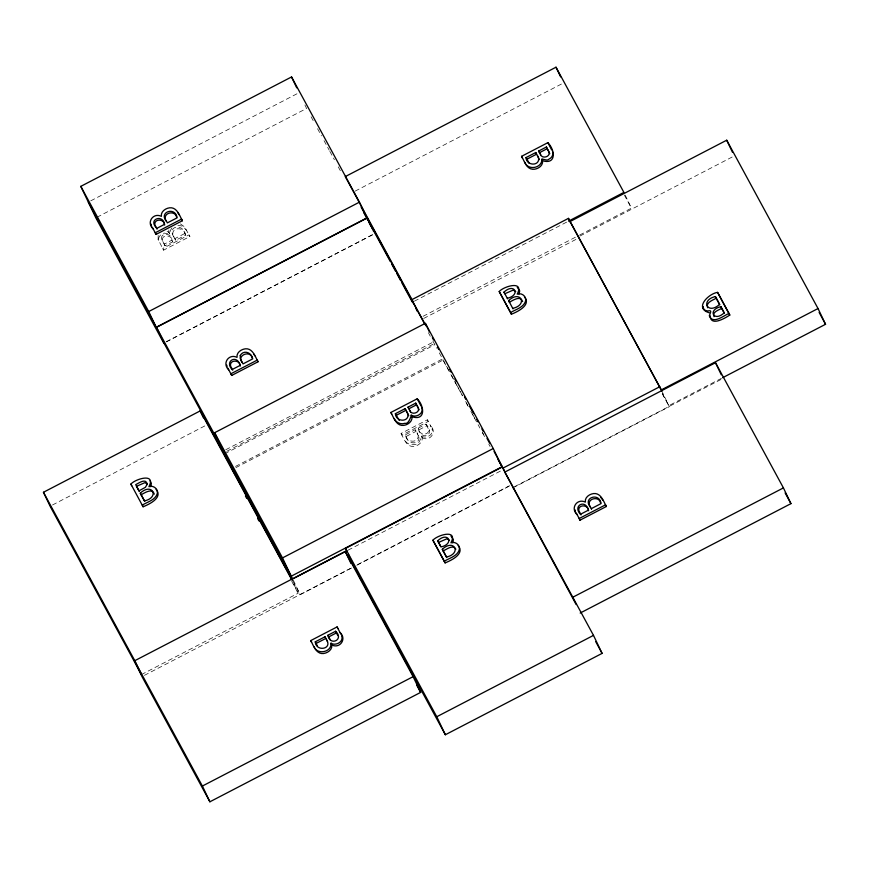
<?xml version="1.0" encoding="UTF-8"?>
<svg xmlns="http://www.w3.org/2000/svg" width="869" height="869" viewBox="0 0 869 869"><rect width="100%" height="100%" fill="white"/><g stroke="black" fill="none" stroke-linecap="round" stroke-linejoin="round"><path stroke-width="0.65" stroke-dasharray="4.34 3.26" d="M158.169 235.412L158.115 239.453L163.568 250.163L189.887 236.498L189.094 234.836L162.775 248.491L163.568 250.163M171.899 227.895C168.401 233.001 171.367 234.532 164.176 233.088C160.635 233.848 157.474 237.411 158.908 241.126L158.115 239.453M90.724 200.848L297.85 93.331M97.035 217.228L306.572 108.451L304.834 104.812M167.076 231.458L168.879 232.099L168.868 229.97M165.045 245.818L164.241 244.146L171.953 240.148C171.845 231.73 157.865 232.696 162.449 240.778C161.265 233.533 172.964 234.826 172.746 241.821L165.045 245.818L161.645 239.105M184.586 233.587L174.865 238.638L175.657 240.3L185.379 235.26C184.293 222.92 166.175 225.397 173.941 237.128L173.148 235.456L175.657 240.3M355.182 191.104L562.308 83.587M166.142 341.789L373.268 234.261M166.392 341.865L373.518 234.337M414.372 301.174L567.316 221.78M52.498 504.987L206.833 424.876M423.094 316.294L578.439 235.651M579.645 235.032L631.426 208.147L625.072 194.819M579.905 236.064L733.045 156.572M423.681 318.456L576.81 238.964M225.734 449.751L432.86 342.234M226.787 451.304L433.913 343.776M224.81 453.727L434.337 344.95M235.499 466.425L442.625 358.908M235.933 467.598L443.06 360.07M427.407 419.792L428.2 421.454L401.88 435.119L401.087 433.446L427.407 419.792L431.22 427.027L430.427 425.365C437.303 431.719 430.274 442.017 422.236 437.77C421.465 432.762 420.009 446.003 414.969 444.32C410.798 445.808 406.084 443.472 404.357 439.475M405.595 434.696L415.317 429.644L417.826 434.489L417.033 432.827C424.8 444.548 406.681 447.035 405.595 434.696C405.812 443.016 419.369 443.538 418.119 435.108L418.912 436.781M418.228 428.135L425.929 424.137C436.401 435.032 420.933 441.756 418.228 428.135C418.011 435.119 429.71 436.412 428.526 429.167L429.329 430.839M406.388 436.357L416.11 431.317L415.317 429.644M419.021 429.797L426.733 425.799L425.929 424.137M401.087 433.446C403.846 438.497 406.475 447.274 413.905 446.384C418.25 445.906 422.703 442.332 422.236 437.77M348.111 550.153L502.249 470.14M141.419 674.572L298.143 593.223L291.484 579.254M357.637 564.546L509.571 485.673M144.406 675.354L351.532 567.826M293.114 581.546L300.229 594.657L352.01 567.783M356.822 565.284L510.961 485.26M721.466 378.319L668.826 405.649L662.395 393.787M514.698 486.607L721.824 379.08M512.601 488.041L669.326 406.681L662.471 392.321M177.863 225.234L182.859 226.255L186.618 230.47M180.404 223.876L184.641 226.918L189.887 236.498M421.443 436.108C426.103 439.117 434.152 434.652 432.067 428.83L432.86 430.492M624.311 195.036L631.426 208.147M662.254 393.646L669.326 406.681M428.395 332.675L430.296 336.292M432.871 341.039L436.727 348.154M439.301 352.89L448.947 370.672M451.511 375.419L456.019 383.718M456.659 384.902L462.449 395.569M465.665 401.5L468.228 406.236M472.736 414.535L475.951 420.466M482.382 432.317L483.664 434.696M488.812 444.178L490.094 446.547M311.102 116.794L313.687 121.562M317.565 128.721L321.443 135.868M324.028 140.648L329.21 150.185M329.851 151.369L334.38 159.722M338.258 166.87L340.844 171.638M443.701 361.265L462.46 395.84M466.338 402.999L468.282 406.573M470.868 411.341L479.916 428.037M482.501 432.805L485.738 438.769M426.733 425.799L428.189 428.482M185.379 235.26C185.162 226.928 171.606 226.407 172.855 234.836L172.062 233.174M162.796 241.463L164.241 244.146M291.712 581.361L298.143 593.223M421.302 436.184L422.095 437.846M168.879 232.099L169.672 233.772M168.738 232.175L169.531 233.837M171.953 240.148L172.746 241.821M293.287 580.123L300.229 594.657"/><path stroke-width="1.3" d="M710.147 315.784C710.646 327.016 725.289 317.967 729.797 315.067L717.598 292.375C708.583 293.592 693.636 308.343 709.332 312.786M150.739 486.683L151.391 483.403L150.044 480.709M519.043 294.135L519.705 290.843L517.283 287.346M452.749 542.81L453.412 539.53L450.989 536.032M80.806 186.357L148.718 311.536L163.741 343.038L95.829 217.847L80.806 186.357L291.549 76.95L359.451 202.14L371.009 226.374M156.735 228.406L164.437 224.398C163.318 213.991 148.186 218.901 156.072 227.385M156.062 234.413L182.371 220.748L181.578 219.086L155.269 232.751L156.062 234.413L152.238 227.167M568.522 221.15L623.909 192.397L556.008 67.206L345.265 176.603L413.177 301.793M148.718 311.536L359.451 202.14M231.882 468.304L163.98 343.114L156.463 327.363L367.207 217.967L424.767 324.083M521.552 156.333L547.861 142.668C555.193 150.044 556.54 164.947 542.56 160.732C543.288 166.044 537.368 169.618 532.621 169.281C526.071 168.629 524.442 160.928 521.552 156.333L522.345 157.995M529.264 163.372L526.049 157.571L535.771 152.531L538.291 157.376M546.395 147.013L547.188 148.686L539.486 152.683L538.693 151.021L546.395 147.013L548.643 151.369M526.842 159.244L536.564 154.193L535.771 152.531M552.532 151.706C553.629 154.628 551.902 157.832 549.121 159.027C546.959 162.188 540.616 156.398 541.767 161.2C539.79 168.76 527.679 170.02 524.822 162.362M231.719 375.43L258.028 361.765L257.235 360.103L230.926 373.757L231.719 375.43L227.895 368.184M413.438 303.248L411.765 299.718L568.478 218.358L662.037 391.408M43.45 492.267L134.76 660.614L141.419 674.572L50.109 506.236L43.45 492.267L200.174 410.918L291.484 579.254M726.723 140.202L570.01 221.562L661.32 389.899L818.033 308.538L726.723 140.202L732.502 152.314M214.61 432.719L425.354 323.322L493.255 448.513L501.978 466.794L291.234 576.19L282.512 557.909L214.61 432.719L223.333 451L292.712 578.917L346.905 550.783M511.406 314.22L499.208 291.528C503.705 286.303 524.659 280.046 517.196 294.167C521.758 292.277 527.07 296.753 525.441 301.532C523.095 307.756 515.675 309.375 510.614 312.547L511.406 314.22C517.37 311.819 531.567 305.182 524.431 296.818M131.697 485.749L130.904 484.076C135.401 478.852 156.355 472.595 148.892 486.716C153.455 484.837 158.766 489.312 157.137 494.081C154.78 500.305 147.372 501.924 142.299 505.106L143.092 506.768C149.066 504.368 163.253 497.731 156.116 489.366M515.762 291.604L513.221 290.094L504.802 293.765L503.998 292.103C514.415 282.306 521.031 295.178 507.344 298.252M522.606 301.576C520.607 295.112 512.96 300.316 509.397 302.249L508.604 300.587C520.574 289.507 528.254 304.9 512.819 308.343M140.289 493.136C152.26 482.067 159.95 497.448 144.504 500.902L140.289 493.136L144.699 501.456M141.093 494.798C144.656 492.864 152.303 487.661 154.302 494.124M391.691 414.111L390.898 412.449L417.207 398.784C424.398 405.877 425.995 421.183 412.047 416.772C411.265 411.754 409.81 425.006 404.78 423.322C400.598 424.811 395.895 422.475 394.168 418.478M399.208 420.411L395.395 413.687L405.117 408.647L407.637 413.492M415.74 403.129L416.533 404.802L408.832 408.799L408.028 407.126L415.74 403.129L417.989 407.485M396.188 415.36L405.91 410.309L405.117 408.647M390.898 412.449C393.657 417.5 396.275 426.266 403.716 425.386C408.05 424.898 412.514 421.335 412.047 416.772M715.393 296.579C699.947 300.022 707.638 315.414 719.608 304.346L715.393 296.579L719.793 304.9M716.186 298.241C712.83 300.185 705.4 302.542 707.627 307.756M720.868 306.67C707.181 309.744 713.786 322.616 724.203 312.829L720.868 306.67L724.442 313.47M721.661 308.343C718.837 310.146 711.722 311.928 714.036 316.664M729.004 313.394C723.986 315.458 712.623 324.941 709.3 315.74C713.623 305.942 706.899 314.86 703.249 308.093M282.512 557.909L493.255 448.513M346.612 550.805L345.46 548.404L502.184 467.044L593.494 635.38L602.087 653.39L445.362 734.75L354.052 566.403L348.328 554.4M505.313 472.758L503.075 468.054L659.799 386.705M134.478 660.853L345.221 551.457L413.123 676.647L420.639 692.397L209.896 801.794L141.995 676.603L134.478 660.853L202.39 786.043L209.896 801.794M580.199 613.047L790.942 503.64L783.425 487.9L715.513 362.71L504.78 472.106L576.158 604.563M722.66 377.7L825.55 324.289L818.033 308.538M445.113 562.895L432.914 540.214C437.411 534.989 458.365 528.732 450.902 542.853C455.465 540.963 460.776 545.439 459.147 550.218C456.801 556.442 449.382 558.061 444.309 561.233L445.113 562.895C451.076 560.505 465.273 553.868 458.137 545.504M437.704 540.779C448.122 530.992 454.726 543.864 441.039 546.938L437.704 540.779L440.724 546.558M438.497 542.452L446.927 538.78L449.469 540.29M442.31 549.262C454.281 538.193 461.96 553.586 446.514 557.029L442.31 549.262L446.709 557.594M443.103 550.935C446.633 549.447 452.923 544.135 455.877 549.186M311.558 642.245L310.765 640.572L337.085 626.918L340.898 634.164M317.294 645.765L315.273 641.822L324.984 636.781L327.504 641.615M327.906 635.261L335.608 631.263C344.548 639.627 329.938 646.634 327.906 635.261L330.426 640.105M316.066 643.484L325.788 638.443L324.984 636.781M328.699 636.934L336.401 632.925L335.608 631.263M314.035 646.601C317.011 655.183 331.795 652.315 330.98 643.31C335.64 646.112 343.842 641.941 341.745 635.956M591.333 508.637L601.044 503.596C599.697 492.082 582.273 497.448 590.399 507.127M310.765 640.572C313.524 645.624 316.153 654.4 323.583 653.51C327.754 652.967 332.501 649.675 331.773 644.972C339.812 649.024 347.046 639.073 340.105 632.491M580.036 520.162L606.345 506.508L605.552 504.835L579.232 518.5L580.036 520.162L576.212 512.927M202.39 786.043L413.123 676.647M572.682 597.296L783.425 487.9M445.362 734.75L436.77 716.74L593.494 635.38M411.243 415.11C415.914 418.108 423.963 413.644 421.878 407.822M147.458 484.152L144.917 482.643L136.487 486.314L139.268 491.452M600.685 497.231L603.075 500.479M540.409 154.193C541.659 159.375 550.707 156.963 548.991 152.053M409.755 410.309C411.004 415.491 420.053 413.079 418.337 408.169M600.609 502.988C599.349 495.927 587.64 498.122 589.312 504.846M176.635 217.239C175.375 210.179 163.676 212.362 165.349 219.086M252.292 358.245C250.576 349.642 236.335 355.291 242.093 362.395M177.928 212.84L179.101 214.73M253.585 353.857L254.758 355.736M819.119 312.438L825.55 324.289M729.797 315.067L717.598 292.375M785.12 492.919L790.942 503.64M551.685 149.913L547.861 142.668M538.693 151.021L540.627 154.801M526.049 157.571C526.277 165.903 539.823 166.424 538.574 157.995M503.998 292.103L507.583 298.893M508.604 300.587L513.014 308.908M499.208 291.528L510.614 312.547M606.345 506.508C603.586 501.456 600.968 492.68 593.527 493.57C589.356 494.113 584.609 497.405 585.337 502.108C577.298 498.056 570.064 508.017 577.005 514.589M589.606 505.465L591.55 509.245M588.628 510.766C588.454 504.194 577.472 504.324 578.906 510.776M579.254 511.472L580.709 514.155L588.411 510.157C585.521 498.393 571.693 505.964 581.013 514.926M411.765 299.718L425.908 325.799M432.338 337.65L433.62 340.029M437.487 347.133L438.769 349.512M449.697 369.662L450.989 372.03M454.845 379.145L456.127 381.513M464.491 396.927L465.773 399.295M469.64 406.41L473.496 413.525M476.712 419.455L477.993 421.823M481.85 428.938L483.142 431.306M486.998 438.421L489.573 443.157M494.07 451.456L503.075 468.054M361.146 207.159L366.968 217.891L156.224 327.287L88.323 202.097M498.089 459.636L502.803 468.326M363.774 212.623L367.652 219.781M368.945 222.16L372.823 229.318M374.115 231.697L390.29 261.504M391.582 263.894L395.46 271.041M396.753 273.431L400.631 280.589M401.923 282.968L412.275 302.043M595.656 641.539L602.087 653.39M421.031 406.029L417.207 398.784M408.028 407.126L410.548 411.971M395.395 413.687C395.623 422.019 409.169 422.54 407.919 414.111M432.914 540.214L444.309 561.233M182.371 220.748C179.611 215.708 176.994 206.931 169.553 207.81C165.382 208.354 160.646 211.645 161.362 216.348C153.324 212.308 146.09 222.258 153.031 228.84M258.028 361.765C255.269 356.714 252.651 347.948 245.21 348.827C241.039 349.371 236.303 352.662 237.031 357.365C228.982 353.314 221.747 363.275 228.699 369.846M345.46 548.404L436.77 716.74M165.631 219.716L167.359 222.888L177.08 217.837C175.723 206.333 158.299 211.699 166.424 221.378M416.762 685.239L420.639 692.397M164.665 225.006C164.491 218.434 153.509 218.575 154.932 225.028M240.322 366.023C240.148 359.451 229.166 359.581 230.589 366.045M155.279 225.723L157.039 229.177M230.937 366.729L232.392 369.412L240.105 365.414C237.204 353.65 223.387 361.222 232.707 370.183M336.401 632.925L337.856 635.608M156.463 327.363L224.376 452.553M292.462 580.351L232.316 469.477L224.81 453.727M245.416 496.003L246.698 498.382M257.637 518.532L258.919 520.9M315.273 641.822C315.936 652.011 332.447 649.349 326.711 639.953M130.904 484.076L143.092 506.768M547.85 149.696L549.784 153.726M417.196 405.812L419.13 409.831M715.513 362.71L721.292 374.821M556.008 67.206L560.624 76.896M541.908 158.994L542.56 160.732M568.478 218.358L570.162 221.888M425.354 323.322L429.416 331.849M415.686 307.941L417.37 311.471M367.207 217.967L373.561 231.295M291.549 76.95L296.742 87.856M411.102 415.176L411.906 416.848M345.221 551.457L351 563.568M337.085 626.918L337.878 628.58M331.122 643.234L331.915 644.907M330.98 643.31L331.773 644.972M200.174 410.918L203.498 417.891M537.498 155.703L539.377 159.657M406.844 411.819L408.712 415.773M575.082 509.864L575.365 511.124M226.766 365.121L227.048 366.381M151.108 224.115L151.391 225.375M703.282 306.605L703.423 308.191M147.209 484.294L145.351 487.346L139.029 490.811L135.694 484.652C138.899 483.055 146.133 477.733 147.209 484.294M240.268 355.454L240.213 358.441L243.016 363.905L252.738 358.854C251.771 352.564 243.689 349.414 240.268 355.454"/></g></svg>
